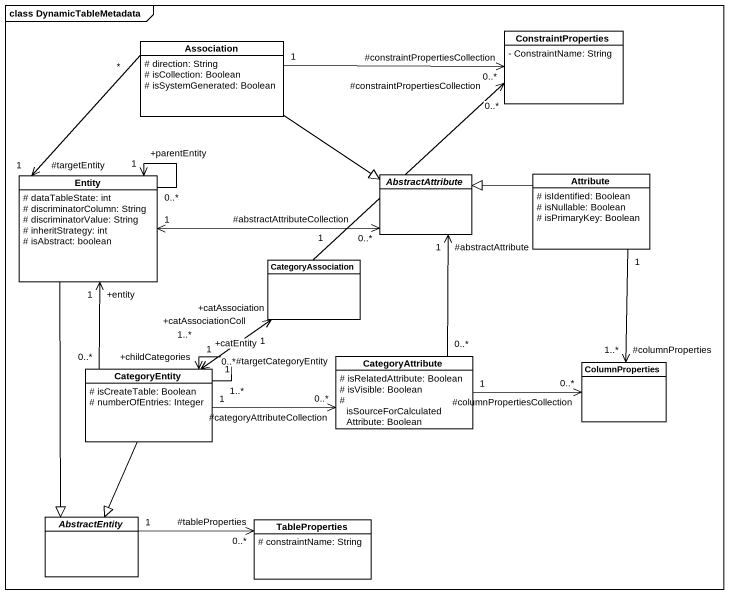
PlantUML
@startuml
mainframe class DynamicTableMetadata
hide circle
hide empty members
skinparam classAttributeIconSize 0
class Association {
  # direction: String
  # isCollection: Boolean
  # isSystemGenerated: Boolean
}
class ConstraintProperties {
  - ConstraintName: String
}
class "Entity" as Entity_ {
  # dataTableState: int
  # discriminatorColumn: String
  # discriminatorValue: String
  # inheritStrategy: int
  # isAbstract: boolean
}
abstract class AbstractAttribute
class Attribute {
  # isIdentified: Boolean
  # isNullable: Boolean
  # isPrimaryKey: Boolean
}
class CategoryAssociation
class CategoryAttribute {
  # isRelatedAttribute: Boolean
  # isVisible: Boolean
  # isSourceForCalculatedAttribute: Boolean
}
class CategoryEntity {
  # isCreateTable: Boolean
  # numberOfEntries: Integer
}
class ColumnProperties
abstract class AbstractEntity
class TableProperties {
  # constraintName: String
}
Association "1" -right-> "#constraintPropertiesCollection\n0..*" ConstraintProperties
Association "*" --> "#targetEntity\n1" Entity_
Association -right-|> AbstractAttribute
Entity_ "0..*" --> "+parentEntity\n1" Entity_
Entity_ "1" <-right-> "#abstractAttributeCollection\n0..*" AbstractAttribute
Entity_ --|> AbstractEntity
Attribute -left-|> AbstractAttribute
Attribute "1" --> "#columnProperties\n1..*" ColumnProperties
CategoryAssociation "1" -up-> "#constraintPropertiesCollection\n0..*" ConstraintProperties
CategoryAssociation "+catAssociation\n1" --> "#targetCategoryEntity\n1" CategoryEntity
CategoryAttribute "0..*" -up-> "#abstractAttribute\n1" AbstractAttribute
CategoryAttribute "1" -right-> "#columnPropertiesCollection\n0..*" ColumnProperties
CategoryEntity "0..*" -up-> "+entity\n1" Entity_
CategoryEntity "+catEntity\n1" -up-> "+catAssociationColl\n0..*" CategoryAssociation
CategoryEntity "1" -right-> "#categoryAttributeCollection\n0..*" CategoryAttribute
CategoryEntity "1..*" --> "+childCategories\n1..*" CategoryEntity
CategoryEntity --|> AbstractEntity
AbstractEntity "1" -right-> "#tableProperties\n0..*" TableProperties
@enduml
